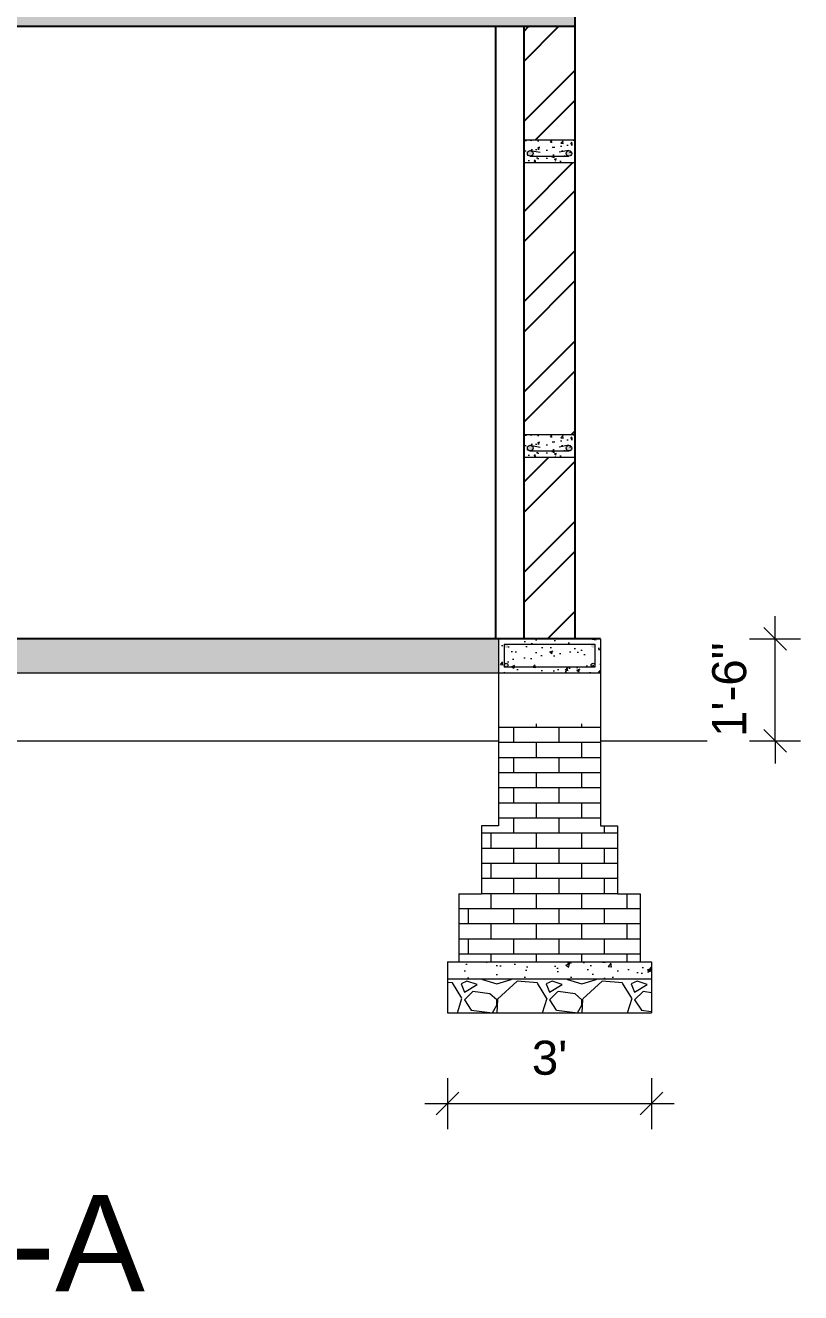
# Model space of a CAD drawing. Header units: inches. Extents: x 45643 to 78083, y -17830 to -3084.
# Drawn here: x 55652.7 to 55789.4, y -17231.1 to -17007.5 of the extents above; entities that cross this region are included whole.
import ezdxf

# ---------------------------------------------------------------- set-up
doc = ezdxf.new("R2010")
doc.units = ezdxf.units.IN
doc.header["$MEASUREMENT"] = 0
for name, color, linetype, lineweight in [('A_Title Text', 105, 'Continuous', 60), ('door', 3, 'Continuous', 13), ('steps', 253, 'Continuous', 20), ('WALL - A', 1, 'Continuous', 40)]:
    doc.layers.add(name, color=color, linetype=linetype, lineweight=lineweight)
doc.styles.add('Arial', font='arial.ttf')
doc.styles.get("Standard").update_dxf_attribs({"font": 'times.ttf'})
doc.dimstyles.new('Sudeep', dxfattribs={"dimtxt": 6, "dimasz": 4, "dimexe": 4.5, "dimexo": 4.5, "dimgap": 5, "dimtad": 1, "dimdec": 0, "dimlunit": 4, "dimtxsty": 'Arial', "dimblk": 'OBLIQUE', "dimcen": 250, "dimdle": 4, "dimclrd": 86, "dimclre": 5, "dimclrt": 1, "dimadec": 0, "dimazin": 0, "dimtfac": 1, "dimtdec": 0, "dimtix": 1, "dimtmove": 1, "dimatfit": 3, "dimldrblk": 'OBLIQUE', "dimfxl": 4.5, "dimfxlon": 1, "dimfrac": 2, "dimlwd": 15, "dimlwe": 13, "dimarcsym": 0})
pattern_1 = [(50, (-8583.142, 99396.5213), (5.73808146, -0.50201708), [0.6, -6.6]), (355, (-8583.142, 99396.521), (-1.11001067, 6.01753707), [0.48, -5.28]), (100.4514, (-8582.664, 99396.4794), (4.62807505, 5.51551634), [0.50992152, -5.6091369]), (46.1842, (-8583.142, 99398.121), (8.5379284, -1.3241521), [0.9, -9.9]), (96.6356, (-8582.431, 99398.011), (7.47730164, 7.79294297), [0.7648823, -8.413704]), (351.1842, (-8583.142, 99398.121), (7.47729556, 7.7929488), [0.72, -7.92]), (21, (-8582.342, 99397.7213), (4.77525642, -3.22095113), [0.6, -6.6]), (326, (-8582.342, 99397.721), (1.94652266, 5.80120036), [0.48, -5.28]), (71.4514, (-8581.944, 99397.453), (6.72178103, 2.58024397), [0.50992152, -5.6091369]), (37.5, (-8583.1422, 99396.5213), (0.097278843, 2.66315083), [0, -5.216, 0, -5.36, 0, -5.3]), (7.5, (-8583.1422, 99396.5213), (2.1045563, 3.155293695), [0, -3.056, 0, -5.096, 0, -2.02]), (327.5, (-8584.9262, 99396.5213), (4.27057949, -0.180438974), [0, -2, 0, -6.24, 0, -8.28]), (317.5, (-8585.726, 99396.5213), (4.66548935, 0.80083986), [0, -2.6, 0, -4.144, 0, -5.88])]

# ---------------------------------------------------------------- blocks, each defined once
blk = doc.blocks.new('_Oblique')
at = {"color": 0, "linetype": 'ByBlock', "lineweight": -2}
blk.add_line((-0.5, -0.5), (0.5, 0.5), dxfattribs=at)
blk = doc.blocks.new('*D1879')
at = {"layer": 'A_Title Text', "color": 86, "lineweight": 15, "transparency": 16777216}
for p, q in [((55784.88, -17115.7), (55784.88, -17111.7)), ((55784.88, -17133.71), (55784.88, -17115.7)), ((55784.88, -17133.71), (55784.88, -17137.71))]:
    blk.add_line(p, q, dxfattribs=at)
at = {"layer": 'A_Title Text', "color": 5, "lineweight": 13, "transparency": 16777216}
for p, q in [((55780.38, -17115.7), (55789.38, -17115.7)), ((55780.38, -17133.71), (55789.38, -17133.71))]:
    blk.add_line(p, q, dxfattribs=at)
at = {"layer": 'Defpoints', "color": 0, "transparency": 16777216}
for p in [(55754.1, -17115.7), (55784.88, -17115.7), (55754.1, -17133.71)]:
    blk.add_point(p, dxfattribs=at)
at = {"layer": 'A_Title Text', "color": 86, "lineweight": 15, "transparency": 16777216, "xscale": 4, "yscale": 4, "zscale": 4}
for p, rotation in [((55784.88, -17115.7), 270), ((55784.88, -17133.71), 90)]:
    blk.add_blockref('_Oblique', p, dxfattribs=dict(at, rotation=rotation))
at = {"layer": 'A_Title Text', "color": 1, "transparency": 16777216, "insert": (55776.82, -17124.7), "char_height": 6, "attachment_point": 5, "rotation": 90, "style": 'Arial'}
blk.add_mtext('1\'-6"', dxfattribs=at)
blk = doc.blocks.new('*D1845')
at = {"layer": 'A_Title Text', "color": 5, "lineweight": 13, "transparency": 16777216}
for p, q in [((55727.1, -17193.23), (55727.1, -17202.23)), ((55763.1, -17193.23), (55763.1, -17202.23))]:
    blk.add_line(p, q, dxfattribs=at)
at = {"layer": 'A_Title Text', "color": 86, "lineweight": 15, "transparency": 16777216}
blk.add_line((55723.1, -17197.73), (55767.1, -17197.73), dxfattribs=at)
at = {"layer": 'Defpoints', "color": 0, "transparency": 16777216}
for p in [(55727.1, -17178.7), (55763.1, -17178.7), (55763.1, -17197.73)]:
    blk.add_point(p, dxfattribs=at)
at = {"layer": 'A_Title Text', "color": 86, "lineweight": 15, "transparency": 16777216, "xscale": 4, "yscale": 4, "zscale": 4, "rotation": 180}
blk.add_blockref('_Oblique', (55727.1, -17197.73), dxfattribs=at)
at = {"layer": 'A_Title Text', "color": 86, "lineweight": 15, "transparency": 16777216, "xscale": 4, "yscale": 4, "zscale": 4}
blk.add_blockref('_Oblique', (55763.1, -17197.73), dxfattribs=at)
at = {"layer": 'A_Title Text', "color": 1, "transparency": 16777216, "insert": (55745.1, -17189.67), "char_height": 6, "attachment_point": 5, "style": 'Arial'}
blk.add_mtext("3'", dxfattribs=at)

msp = doc.modelspace()

# ---------------------------------------------------------------- hatches: boundary and pattern name
at = {"linetype": 'ByBlock', "lineweight": 5}
h = msp.add_hatch(dxfattribs=at)
h.set_pattern_fill('AR-CONC', scale=0.5, style=0)
h.set_pattern_definition([(50, (9501.6795, 51776.0503), (3.58630091, -0.31376067), [0.375, -4.125]), (355, (9501.6795, 51776.0503), (-0.69375667, 3.76096067), [0.3, -3.3]), (100.4514, (9501.9783, 51776.024), (2.89254691, 3.44719771), [0.31870095, -3.50571056]), (46.1842, (9501.6795, 51777.0503), (5.33620524, -0.82759507), [0.5625, -6.1875]), (96.6356, (9502.124, 51776.9813), (4.67331353, 4.87058935), [0.47805144, -5.258565]), (351.1842, (9501.6795, 51777.0503), (4.67330973, 4.870593), [0.45, -4.95]), (21, (9502.1795, 51776.8003), (2.98453526, -2.01309445), [0.375, -4.125]), (326, (9502.1795, 51776.8003), (1.21657666, 3.62575023), [0.3, -3.3]), (71.4514, (9502.4282, 51776.6325), (4.20111314, 1.61265248), [0.31870095, -3.50571056]), (37.5, (9501.6795, 51776.0503), (0.060799277, 1.66446927), [0, -3.26, 0, -3.35, 0, -3.3125]), (7.5, (9501.6795, 51776.0503), (1.315347687, 1.97205856), [0, -1.91, 0, -3.185, 0, -1.2625]), (327.5, (9500.5645, 51776.0503), (2.66911218, -0.112774359), [0, -1.25, 0, -3.9, 0, -5.175]), (317.5, (9500.0645, 51776.0503), (2.91593085, 0.50052491), [0, -1.625, 0, -2.59, 0, -3.675])])
h.paths.add_polyline_path([(55749.6, -17027.7), (55740.6, -17027.7), (55740.6, -17031.7), (55749.6, -17031.7)])
edge = h.paths.add_edge_path(flags=16)
edge.add_arc((55748.52, -17030.34), 0.496, 180, 268.058, ccw=False)
edge.add_arc((55748.52, -17030.34), 0.496, 0, 180, ccw=False)
edge.add_arc((55748.52, -17030.34), 0.496, -91.942, 0, ccw=False)
edge.add_line((55748.51, -17030.84), (55741.7, -17030.84))
edge.add_arc((55741.69, -17030.34), 0.496, 180, 271.942, ccw=False)
edge.add_arc((55741.69, -17030.34), 0.496, 0, 180, ccw=False)
edge.add_arc((55741.69, -17030.34), 0.496, -88.058, 0, ccw=False)
edge.add_line((55741.7, -17030.84), (55748.51, -17030.84))
h = msp.add_hatch(color=7, dxfattribs=at)
h.paths.add_polyline_path([(55749.02, -17030.07, 0.414214), (55748.52, -17029.57), (55748.35, -17029.6, 0.315664), (55748.03, -17030.07, 1)])
h.paths.add_polyline_path([(55741.86, -17029.6), (55741.69, -17029.57, 0.414214), (55741.19, -17030.07, 0.404321), (55741.67, -17030.57), (55741.7, -17030.57, 0.404321), (55742.18, -17030.07, 0.315664)])
h = msp.add_hatch(dxfattribs=at)
h.set_pattern_fill('AR-CONC', scale=0.5, style=0)
h.set_pattern_definition([(50, (9501.6795, 51724.0503), (3.58630091, -0.31376067), [0.375, -4.125]), (355, (9501.6795, 51724.0503), (-0.69375667, 3.76096067), [0.3, -3.3]), (100.4514, (9501.9783, 51724.024), (2.89254691, 3.44719771), [0.31870095, -3.50571056]), (46.1842, (9501.6795, 51725.0503), (5.33620524, -0.82759507), [0.5625, -6.1875]), (96.6356, (9502.124, 51724.9813), (4.67331353, 4.87058935), [0.47805144, -5.258565]), (351.1842, (9501.6795, 51725.0503), (4.67330973, 4.870593), [0.45, -4.95]), (21, (9502.1795, 51724.8003), (2.98453526, -2.01309445), [0.375, -4.125]), (326, (9502.1795, 51724.8003), (1.21657666, 3.62575023), [0.3, -3.3]), (71.4514, (9502.4282, 51724.6325), (4.20111314, 1.61265248), [0.31870095, -3.50571056]), (37.5, (9501.6795, 51724.0503), (0.060799277, 1.66446927), [0, -3.26, 0, -3.35, 0, -3.3125]), (7.5, (9501.6795, 51724.0503), (1.315347687, 1.97205856), [0, -1.91, 0, -3.185, 0, -1.2625]), (327.5, (9500.5645, 51724.0503), (2.66911218, -0.112774359), [0, -1.25, 0, -3.9, 0, -5.175]), (317.5, (9500.0645, 51724.0503), (2.91593085, 0.50052491), [0, -1.625, 0, -2.59, 0, -3.675])])
h.paths.add_polyline_path([(55749.6, -17079.7), (55740.6, -17079.7), (55740.6, -17083.7), (55749.6, -17083.7)])
edge = h.paths.add_edge_path(flags=16)
edge.add_arc((55748.52, -17082.34), 0.496, 180, 268.058, ccw=False)
edge.add_arc((55748.52, -17082.34), 0.496, 0, 180, ccw=False)
edge.add_arc((55748.52, -17082.34), 0.496, -91.942, 0, ccw=False)
edge.add_line((55748.51, -17082.84), (55741.7, -17082.84))
edge.add_arc((55741.69, -17082.34), 0.496, 180, 271.942, ccw=False)
edge.add_arc((55741.69, -17082.34), 0.496, 0, 180, ccw=False)
edge.add_arc((55741.69, -17082.34), 0.496, -88.058, 0, ccw=False)
edge.add_line((55741.7, -17082.84), (55748.51, -17082.84))
h = msp.add_hatch(color=7, dxfattribs=at)
h.paths.add_polyline_path([(55749.02, -17082.07, 0.414214), (55748.52, -17081.57), (55748.35, -17081.6, 0.315664), (55748.03, -17082.07, 1)])
h.paths.add_polyline_path([(55741.86, -17081.6), (55741.69, -17081.57, 0.414214), (55741.19, -17082.07, 0.404321), (55741.67, -17082.57), (55741.7, -17082.57, 0.404321), (55742.18, -17082.07, 0.315664)])
at = {"layer": 'door', "ltscale": 0.5}
h = msp.add_hatch(dxfattribs=at)
h.set_pattern_fill('AR-CONC', color=256, scale=0.8, style=0)
h.set_pattern_definition(pattern_1)
h.paths.add_polyline_path([(55754.1, -17115.7), (55736.1, -17115.7), (55736.1, -17121.7), (55754.1, -17121.7), (55754.1, -17116.65)])
h.paths.add_polyline_path([(55753.1, -17116.65), (55753.1, -17120.7), (55737.1, -17120.7), (55737.1, -17116.65), (55737.41, -17116.65, -0.049683), (55737.47, -17116.65)], flags=16)
h.paths.add_polyline_path([(55753.1, -17116.99, -1), (55752.43, -17116.99, -1)], flags=0)
h.paths.add_polyline_path([(55753.1, -17120.37, -1), (55752.44, -17120.37, -1)], flags=16)
h.paths.add_polyline_path([(55737.77, -17120.37, -1), (55737.1, -17120.37, -1)], flags=16)
h = msp.add_hatch(dxfattribs=at)
h.set_pattern_fill('AR-CONC', color=256, scale=0.8, style=0)
h.set_pattern_definition(pattern_1)
h.paths.add_polyline_path([(55753.1, -17116.65), (55737.1, -17116.65), (55737.1, -17120.7), (55753.1, -17120.7)])
h = msp.add_hatch(color=256, dxfattribs=at)
h.paths.add_polyline_path([(55737.77, -17116.98, 0.385424), (55737.47, -17116.65), (55737.41, -17116.65, 0.385424), (55737.1, -17116.98, 1)])
h.paths.add_polyline_path([(55737.1, -17120.37, 1), (55737.77, -17120.37, 1)])
h.paths.add_polyline_path([(55752.43, -17116.99, 1), (55753.1, -17116.99, 1)])
h.paths.add_polyline_path([(55752.44, -17120.37, 1), (55753.1, -17120.37, 1)])
at = {"layer": 'door', "ltscale": 0.5, "transparency": 33554648}
h = msp.add_hatch(dxfattribs=at)
h.set_pattern_fill('AR-BRSTD', color=256)
h.set_pattern_definition([(0, (-99657.2162, 9762.727), (0, 2.667), []), (90, (-99657.216, 9762.727), (-4, 2.667), [2.667, -2.667])])
h.paths.add_polyline_path([(55754.1, -17130.7), (55736.1, -17130.7), (55736.1, -17148.7), (55754.1, -17148.7)])
h.paths.add_polyline_path([(55757.1, -17148.7), (55733.1, -17148.7), (55733.1, -17160.7), (55754.1, -17160.7), (55757.1, -17160.7)])
h.paths.add_polyline_path([(55761.1, -17160.7), (55754.1, -17160.7), (55733.1, -17160.7), (55729.1, -17160.7), (55729.1, -17172.7), (55761.1, -17172.7)])
at = {"layer": 'door', "ltscale": 0.5}
h = msp.add_hatch(dxfattribs=at)
h.set_pattern_fill('AR-CONC', color=256, style=0)
h.set_pattern_definition([(50, (50977.365, 51270.18), (7.17260183, -0.62752135), [0.75, -8.25]), (355, (50977.365, 51270.18), (-1.3875133, 7.5219213), [0.6, -6.6]), (100.4514, (50977.963, 51270.1277), (5.7850938, 6.8943954), [0.6374019, -7.0114211]), (46.1842, (50977.365, 51272.18), (10.6724105, -1.6551901), [1.125, -12.375]), (96.6356, (50978.255, 51272.042), (9.346627, 9.7411787), [0.9561029, -10.51713]), (351.1842, (50977.365, 51272.18), (9.3466195, 9.741186), [0.9, -9.9]), (21, (50978.365, 51271.68), (5.9690705, -4.0261889), [0.75, -8.25]), (326, (50978.365, 51271.68), (2.4331533, 7.25150045), [0.6, -6.6]), (71.4514, (50978.863, 51271.3444), (8.4022263, 3.225305), [0.6374019, -7.0114211]), (37.5, (50977.3653, 51270.18), (0.12159855, 3.32893854), [0, -6.52, 0, -6.7, 0, -6.625]), (7.5, (50977.3653, 51270.18), (2.63069537, 3.94411712), [0, -3.82, 0, -6.37, 0, -2.525]), (327.5, (50975.1353, 51270.18), (5.33822436, -0.22554872), [0, -2.5, 0, -7.8, 0, -10.35]), (317.5, (50974.1353, 51270.18), (5.8318617, 1.00104982), [0, -3.25, 0, -5.18, 0, -7.35])])
h.paths.add_polyline_path([(55763.1, -17172.7), (55727.1, -17172.7), (55727.1, -17175.7), (55763.1, -17175.7)])
at = {"layer": 'door', "ltscale": 0.5, "transparency": 33554648}
h = msp.add_hatch(dxfattribs=at)
h.set_pattern_fill('GRAVEL', color=256, scale=15)
h.set_pattern_definition([(228.0127875, (-305453.5093, 13606.1665), (-120, -135), [2.01804, -199.7863207]), (184.96974073, (-305454.8593, 13604.66654), (180, 15), [3.46302, -342.8388714]), (132.51044708, (-305458.3093, 13604.3665), (150, -165), [2.44182, -241.74048894]), (267.273689, (-305464.1593, 13600.6165), (15, 300), [3.15357, -312.2033706]), (292.83365418, (-305464.3093, 13597.4665), (-75, 180), [3.092325, -306.1405969]), (357.273689, (-305463.1093, 13594.6165), (-300, 15), [3.15357, -312.2033706]), (37.69424047, (-305459.95933, 13594.46654), (-195, -150), [4.170435, -412.87272823]), (72.25532837, (-305456.6593, 13597.01654), (105, 330), [3.93732, -389.79482245]), (121.42956562, (-305455.4593, 13600.7665), (-120, 195), [3.16425, -313.26109665]), (175.2363583, (-305457.1093, 13603.4665), (165, -15), [3.61248, -177.0114387]), (222.3974378, (-305460.70933, 13603.76654), (-180, -165), [4.67172, -462.5006251]), (138.81407483, (-305449.3093, 13600.4665), (-105, 90), [1.594515, -157.8576722]), (171.4692344, (-305450.5093, 13601.5165), (195, -30), [3.033555, -300.32267124]), (225, (-305453.509, 13601.967), (-2e-15, -15), [2.121315, -19.09188844]), (203.1985905, (-305454.5593, 13603.7665), (75, 30), [1.14237, -113.0942266]), (291.8014095, (-305455.6093, 13603.3165), (-15, 45), [1.615545, -79.1619271]), (30.9637565, (-305455.0093, 13601.8165), (45, 30), [2.623935, -84.8403434]), (161.5650512, (-305452.7593, 13603.1665), (30, -15), [1.897365, -45.5367999]), (16.38954033, (-305464.3093, 13603.3165), (150, 45), [2.658, -263.1426772]), (70.34617594, (-305461.7593, 13604.0665), (-60, -165), [2.229915, -220.7611162]), (293.1985905, (-305452.7593, 13606.1665), (-30, 75), [2.284725, -111.9518716]), (343.61045967, (-305451.8593, 13604.0665), (-150, 45), [2.658, -263.1426772]), (339.4439548, (-305464.3093, 13594.0165), (-75, 30), [2.5632, -125.5968562]), (294.77514057, (-305461.9093, 13593.1165), (-75, 165), [2.14767, -212.61964595]), (66.8014095, (-305452.6093, 13591.1665), (30, 75), [2.284725, -111.9518716]), (17.35402464, (-305451.7093, 13593.2665), (-195, -60), [2.514465, -248.9313542]), (69.4439548, (-305459.9593, 13591.1665), (-30, -75), [1.2816, -126.8784562]), (101.3099325, (-305453.5093, 13591.1665), (-15, 60), [0.76485, -75.7204427]), (165.9637565, (-305453.6593, 13591.9165), (45, -15), [3.092325, -58.7542594]), (186.00900596, (-305456.6593, 13592.6665), (150, 15), [2.86575, -283.7088476]), (303.6900675, (-305455.0093, 13600.4665), (-15, 30), [2.16333, -51.91993913]), (353.15722659, (-305453.8093, 13598.66654), (255, -30), [3.77691, -373.91343936]), (60.9453959, (-305450.0593, 13598.2165), (-60, -105), [1.54434, -152.8901121]), (90, (-305449.31, 13599.567), (-15, 15), [0.9, -14.1]), (120.25643716, (-305456.9593, 13593.1165), (60, -105), [2.08386, -206.30279984]), (48.0127875, (-305458.0093, 13594.9165), (120, 135), [4.03608, -197.7682807]), (0, (-305455.31, 13597.917), (15, 15), [3.9, -11.1]), (325.30484647, (-305451.4093, 13597.9165), (150, -105), [2.37171, -234.7991145]), (254.0546041, (-305449.4593, 13596.5665), (-15, -60), [2.18403, -107.01761834]), (207.64597536, (-305450.0593, 13594.46654), (-285, -150), [3.555975, -352.04211273]), (175.42607874, (-305453.2093, 13592.81654), (-195, 15), [3.761985, -372.4361011])])
h.paths.add_polyline_path([(55763.1, -17175.7), (55727.1, -17175.7), (55727.1, -17181.7), (55763.1, -17181.7)])
at = {"layer": 'steps', "ltscale": 0.3}
h = msp.add_hatch(dxfattribs=at)
h.set_pattern_fill('AR-CONC', scale=0.8, style=0)
h.set_pattern_definition([(50, (53.6606, -2485.036), (5.73808146, -0.50201708), [0.6, -6.6]), (355, (53.6606, -2485.036), (-1.11001067, 6.01753707), [0.48, -5.28]), (100.451444, (54.139, -2485.078), (4.6280708, 5.51551993), [0.50992154, -5.6091369]), (46.1842, (53.6606, -2483.436), (8.53793065, -1.32415425), [0.9, -9.9]), (96.635635, (54.372, -2483.5465), (7.4772956, 7.7929488), [0.7648827, -8.4137101]), (351.184164, (53.661, -2483.436), (7.4772956, 7.7929488), [0.72, -7.92]), (21, (54.4606, -2483.836), (4.7752564, -3.22095113), [0.6, -6.6]), (326, (54.4606, -2483.836), (1.94652266, 5.80120036), [0.48, -5.28]), (71.451445, (54.8585, -2484.1046), (6.721779, 2.5802492), [0.5099215, -5.6091369]), (37.5, (53.6606, -2485.0362), (0.09727884, 2.66315083), [0, -5.216, 0, -5.36, 0, -5.3]), (7.5, (53.6606, -2485.0362), (2.1045563, 3.1552937), [0, -3.056, 0, -5.096, 0, -2.02]), (327.5, (51.8766, -2485.0362), (4.27057949, -0.18043897), [0, -2, 0, -6.24, 0, -8.28]), (317.5, (51.0766, -2485.036), (4.66548935, 0.80083986), [0, -2.6, 0, -4.144, 0, -5.88])])
h.paths.add_polyline_path([(55606.1, -17003.7), (55472.09, -17003.7), (55472.09, -17007.7), (55749.6, -17007.7), (55749.6, -17003.7)])
h = msp.add_hatch(dxfattribs=at)
h.set_pattern_fill('AR-CONC', scale=0.8, style=0)
h.set_pattern_definition([(50, (55611.587, -17118.7007), (5.73808, -0.50202), [0.6, -6.6]), (355, (55611.587, -17118.7007), (-1.11, 6.01754), [0.48, -5.28]), (100.4514, (55612.065, -17118.7425), (4.62807, 5.51552), [0.50992, -5.60914]), (46.184, (55611.587, -17117.101), (8.53793, -1.32415), [0.9, -9.9]), (96.636, (55612.2986, -17117.211), (7.4773, 7.79295), [0.7649, -8.4137]), (351.184, (55611.587, -17117.101), (7.4773, 7.79295), [0.72, -7.92]), (21, (55612.387, -17117.5007), (4.77526, -3.22095), [0.6, -6.6]), (326, (55612.387, -17117.5007), (1.94652, 5.8012), [0.48, -5.28]), (71.4514, (55612.785, -17117.769), (6.72178, 2.58025), [0.50992, -5.60914]), (37.5, (55611.587, -17118.7007), (0.09728, 2.66315), [0, -5.216, 0, -5.36, 0, -5.3]), (7.5, (55611.587, -17118.7007), (2.104556, 3.155294), [0, -3.056, 0, -5.096, 0, -2.02]), (327.5, (55609.803, -17118.7007), (4.27058, -0.18044), [0, -2, 0, -6.24, 0, -8.28]), (317.5, (55609.003, -17118.7007), (4.66549, 0.80084), [0, -2.6, 0, -4.144, 0, -5.88])])
h.paths.add_polyline_path([(55736.1, -17115.7), (55485.59, -17115.7), (55485.59, -17121.7), (55736.1, -17121.7)])
at = {"layer": 'WALL - A', "lineweight": 25}
h = msp.add_hatch(dxfattribs=at)
h.set_pattern_fill('ANSI32', color=256, scale=30, style=0)
h.set_pattern_definition([(45, (53.661, -2485.036), (-7.9549513, 7.9549513), []), (45, (58.964, -2485.036), (-7.9549513, 7.9549513), [])])
h.paths.add_polyline_path([(55749.6, -17083.7), (55740.6, -17083.7), (55740.6, -17115.7), (55749.6, -17115.7)])
h.paths.add_polyline_path([(55749.6, -17031.7), (55740.6, -17031.7), (55740.6, -17079.7), (55749.6, -17079.7)])
h.paths.add_polyline_path([(55749.6, -17007.7), (55740.6, -17007.7), (55740.6, -17027.7), (55749.6, -17027.7)])
h.paths.add_polyline_path([(55740.6, -17002.73), (55740.6, -17003.7), (55749.6, -17003.7)])

# ---------------------------------------------------------------- linework, layer by layer
for p, q in [((55749.6, -17115.7), (55749.6, -17003.7)), ((55749.6, -17007.7), (55472.09, -17007.7)), ((55735.6, -17115.7), (55735.6, -17007.7)), ((55740.6, -17115.7), (55740.6, -17007.7)), ((55754.1, -17115.7), (55472.09, -17115.7)), ((55749.6, -17115.7), (55740.6, -17115.7))]:
    msp.add_line(p, q)
at = {"color": 7, "linetype": 'ByBlock', "lineweight": 5}
for p, q in [((55740.6, -17027.7), (55749.6, -17027.7)), ((55741.67, -17030.57), (55748.52, -17030.57)), ((55741.69, -17029.57), (55743.44, -17029.88)), ((55748.52, -17029.57), (55746.77, -17029.88)), ((55740.6, -17031.7), (55749.6, -17031.7)), ((55740.6, -17031.7), (55749.6, -17031.7)), ((55740.6, -17079.7), (55749.6, -17079.7)), ((55741.69, -17081.57), (55743.44, -17081.88)), ((55748.52, -17081.57), (55746.77, -17081.88)), ((55740.6, -17083.7), (55749.6, -17083.7)), ((55740.6, -17083.7), (55749.6, -17083.7)), ((55741.67, -17082.57), (55748.52, -17082.57)), ((55754.1, -17133.71), (55772.88, -17133.71))]:
    msp.add_line(p, q, dxfattribs=at)
at = {"color": 7, "linetype": 'ByBlock', "lineweight": 5, "ltscale": 10}
msp.add_line((55615.09, -17133.7), (55736.1, -17133.69), dxfattribs=at)
at = {"color": 7, "linetype": 'ByBlock', "lineweight": 5}
for centre in [(55741.69, -17030.07), (55748.52, -17030.07), (55741.69, -17082.07), (55748.52, -17082.07)]:
    msp.add_circle(centre, 0.496, dxfattribs=at)
at = {"layer": 'door', "ltscale": 0.5}
for p, q in [((55736.1, -17115.7), (55736.1, -17148.7)), ((55754.1, -17115.7), (55754.1, -17148.7)), ((55737.1, -17116.65), (55737.1, -17120.7)), ((55737.1, -17116.65), (55753.1, -17116.65)), ((55753.1, -17116.65), (55753.1, -17120.7)), ((55472.09, -17121.7), (55736.1, -17121.7)), ((55736.1, -17121.7), (55754.1, -17121.7)), ((55753.1, -17120.7), (55737.1, -17120.7)), ((55733.1, -17148.7), (55733.1, -17160.7)), ((55736.1, -17148.7), (55733.1, -17148.7)), ((55754.1, -17148.7), (55757.1, -17148.7)), ((55757.1, -17148.7), (55757.1, -17160.7)), ((55729.1, -17160.7), (55733.1, -17160.7)), ((55729.1, -17160.7), (55729.1, -17172.7)), ((55757.1, -17160.7), (55761.1, -17160.7)), ((55761.1, -17160.7), (55761.1, -17172.7)), ((55727.1, -17172.7), (55763.1, -17172.7)), ((55727.1, -17172.7), (55727.1, -17181.7)), ((55763.1, -17172.7), (55763.1, -17181.7)), ((55727.1, -17175.7), (55763.1, -17175.7)), ((55727.1, -17181.7), (55763.1, -17181.7))]:
    msp.add_line(p, q, dxfattribs=at)
for centre in [(55737.44, -17120.37), (55752.77, -17120.37)]:
    msp.add_circle(centre, 0.335, dxfattribs=at)

# ---------------------------------------------------------------- texts
at = {"color": 7, "linetype": 'ByBlock', "lineweight": 5, "insert": (55597.85, -17217.46), "char_height": 6, "width": 232.9624, "attachment_point": 5}
msp.add_mtext('{\\fArial CE|b0|i0|c238|p34;\\P\\H2.8333x;Section at A-A}', dxfattribs=at)

# ---------------------------------------------------------------- dimensions: what is measured, and where the dimension line sits
at = {"layer": 'A_Title Text'}
dim = msp.add_linear_dim(base=(55784.88, -17115.7), p1=(55754.1, -17133.71), p2=(55754.1, -17115.7), angle=90, dimstyle='Sudeep', dxfattribs=at)
dim.commit()
dim.dimension.update_dxf_attribs({"geometry": '*D1879', "text_midpoint": (55776.82, -17124.7)})
dim = msp.add_linear_dim(base=(55763.1, -17197.73), p1=(55727.1, -17178.7), p2=(55763.1, -17178.7), dimstyle='Sudeep', dxfattribs=at)
dim.commit()
dim.dimension.update_dxf_attribs({"geometry": '*D1845', "text_midpoint": (55745.1, -17189.67)})

doc.saveas('drawing.dxf')
